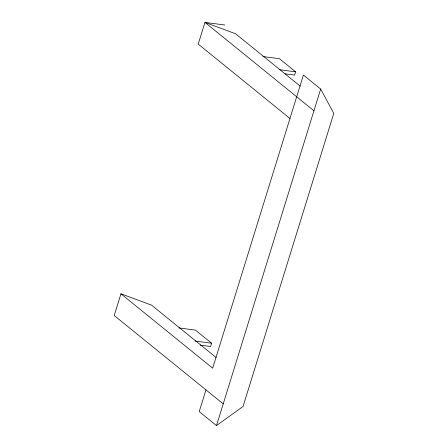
<?xml version="1.0" encoding="UTF-8"?>
<svg xmlns="http://www.w3.org/2000/svg" width="448" height="448" viewBox="0 0 448 448"><rect width="100%" height="100%" fill="white"/><g stroke="black" fill="none" stroke-linecap="round" stroke-linejoin="round"><path stroke-width="0.67" d="M216.205 357.56L151.558 305.15L120.943 293.804L114.223 315.515L223.216 403.889M178.892 327.936L195.412 330.098L211.602 343.224L210.594 346.483L200.267 345.128M262.903 56.532L279.429 58.699L295.613 71.82L294.605 75.079L284.967 73.814M205.951 389.889L199.231 411.6L216.496 425.6L243.046 406.487L333.777 113.372L320.673 89.062L303.408 75.062L212.671 368.178L120.943 293.804M216.496 425.6L320.673 89.062M224.784 24.998L204.954 22.4L198.234 44.111L289.962 118.485M279.782 69.748L295.613 71.82M195.082 341.062L211.602 343.224M300.216 86.156L235.575 33.746L204.954 22.4L313.953 110.774"/></g></svg>
